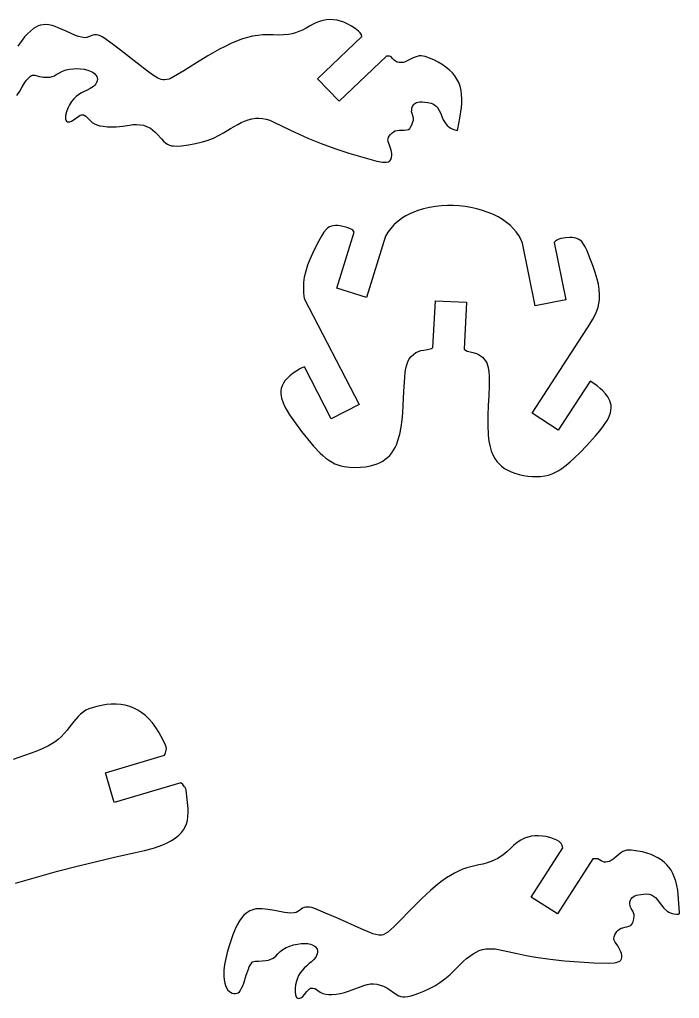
# Model space of a CAD drawing. Extents: x -40.2 to -8.1, y -2.1 to 47.3.
# Drawn here: x -19.49 to -8.07, y -1.51 to 15.45 of the extents above; entities that cross this region are included whole.
import ezdxf

# ---------------------------------------------------------------- set-up
doc = ezdxf.new("R2010")
doc.units = 0

msp = doc.modelspace()

# ---------------------------------------------------------------- linework, layer by layer
at = {"layer": '5'}
for p, q in [((-14.176279, 15.441743), (-14.239316, 15.429989)), ((-14.115529, 15.445797), (-14.176279, 15.441743)), ((-14.05469, 15.443419), (-14.115529, 15.445797)), ((-13.994441, 15.434636), (-14.05469, 15.443419)), ((-13.935456, 15.419544), (-13.994441, 15.434636)), ((-19.249676, 15.291134), (-19.304673, 15.24626)), ((-19.211671, 15.315981), (-19.249676, 15.291134)), ((-19.170637, 15.335423), (-19.211671, 15.315981)), ((-19.127339, 15.349099), (-19.170637, 15.335423)), ((-19.082582, 15.356753), (-19.127339, 15.349099)), ((-19.0372, 15.358244), (-19.082582, 15.356753)), ((-18.982517, 15.352043), (-19.0372, 15.358244)), ((-18.928597, 15.341032), (-18.982517, 15.352043)), ((-18.875862, 15.325298), (-18.928597, 15.341032)), ((-18.824724, 15.304963), (-18.875862, 15.325298)), ((-18.683073, 15.242316), (-18.824724, 15.304963)), ((-14.593403, 15.264387), (-14.655611, 15.236773)), ((-14.532857, 15.295477), (-14.593403, 15.264387)), ((-14.474166, 15.329942), (-14.532857, 15.295477)), ((-14.418962, 15.362566), (-14.474166, 15.329942)), ((-14.361122, 15.39025), (-14.418962, 15.362566)), ((-14.301087, 15.412781), (-14.361122, 15.39025)), ((-14.239316, 15.429989), (-14.301087, 15.412781)), ((-13.878392, 15.398312), (-13.935456, 15.419544)), ((-13.810306, 15.368686), (-13.878392, 15.398312)), ((-13.744951, 15.333443), (-13.810306, 15.368686)), ((-13.682788, 15.292834), (-13.744951, 15.333443)), ((-13.624257, 15.247145), (-13.682788, 15.292834)), ((-19.404198, 15.14516), (-19.448202, 15.089465)), ((-19.35627, 15.197517), (-19.404198, 15.14516)), ((-19.304673, 15.24626), (-19.35627, 15.197517)), ((-18.52495, 15.171509), (-18.683073, 15.242316)), ((-18.473868, 15.152316), (-18.52495, 15.171509)), ((-18.42093, 15.139073), (-18.473868, 15.152316)), ((-18.366828, 15.131951), (-18.42093, 15.139073)), ((-18.330427, 15.135354), (-18.366828, 15.131951)), ((-18.295563, 15.146359), (-18.330427, 15.135354)), ((-18.224298, 15.173375), (-18.295563, 15.146359)), ((-18.192867, 15.180462), (-18.224298, 15.173375)), ((-18.160662, 15.181431), (-18.192867, 15.180462)), ((-18.128862, 15.176246), (-18.160662, 15.181431)), ((-18.09526, 15.164746), (-18.128862, 15.176246)), ((-18.063292, 15.149274), (-18.09526, 15.164746)), ((-18.033427, 15.130054), (-18.063292, 15.149274)), ((-17.887931, 15.024861), (-18.033427, 15.130054)), ((-15.633464, 15.109648), (-15.735705, 15.07139)), ((-15.546483, 15.136334), (-15.633464, 15.109648)), ((-15.457933, 15.157231), (-15.546483, 15.136334)), ((-15.368199, 15.172248), (-15.457933, 15.157231)), ((-15.27991, 15.180688), (-15.368199, 15.172248)), ((-15.191256, 15.183239), (-15.27991, 15.180688)), ((-15.102628, 15.179891), (-15.191256, 15.183239)), ((-15.014004, 15.176526), (-15.102628, 15.179891)), ((-14.925351, 15.179025), (-15.014004, 15.176526)), ((-14.837057, 15.187379), (-14.925351, 15.179025)), ((-14.775276, 15.198795), (-14.837057, 15.187379)), ((-14.714654, 15.215297), (-14.775276, 15.198795)), ((-14.655611, 15.236773), (-14.714654, 15.215297)), ((-14.332074, 14.421458), (-13.56689, 15.151152)), ((-13.595256, 15.215432), (-13.624257, 15.247145)), ((-13.575458, 15.183259), (-13.595256, 15.215432)), ((-13.56689, 15.151152), (-13.575458, 15.183259)), ((-13.575458, 15.183259), (-13.575458, 15.183259)), ((-19.448202, 15.089465), (-19.522745, 14.985586)), ((-17.744867, 14.916384), (-17.887931, 15.024861)), ((-16.031361, 14.930995), (-16.231936, 14.816599)), ((-15.934835, 14.981982), (-16.031361, 14.930995)), ((-15.836223, 15.028809), (-15.934835, 14.981982)), ((-15.735705, 15.07139), (-15.836223, 15.028809)), ((-17.456307, 14.692827), (-17.744867, 14.916384)), ((-16.231936, 14.816599), (-16.429258, 14.696677)), ((-13.138356, 14.81195), (-13.958575, 14.029807)), ((-13.115738, 14.81299), (-13.138356, 14.81195)), ((-13.086152, 14.8118), (-13.115738, 14.81299)), ((-13.070213, 14.80712), (-13.086152, 14.8118)), ((-13.056566, 14.797648), (-13.070213, 14.80712)), ((-13.03373, 14.769317), (-13.056566, 14.797648)), ((-13.008175, 14.743411), (-13.03373, 14.769317)), ((-12.676946, 14.781003), (-12.74488, 14.745888)), ((-12.644272, 14.796849), (-12.676946, 14.781003)), ((-12.609906, 14.808578), (-12.644272, 14.796849)), ((-12.574362, 14.816016), (-12.609906, 14.808578)), ((-12.539723, 14.817827), (-12.574362, 14.816016)), ((-12.505236, 14.81411), (-12.539723, 14.817827)), ((-12.471779, 14.804959), (-12.505236, 14.81411)), ((-12.394713, 14.778251), (-12.471779, 14.804959)), ((-12.319702, 14.746224), (-12.394713, 14.778251)), ((-18.68725, 14.573159), (-18.626112, 14.586535)), ((-18.626112, 14.586535), (-18.563732, 14.593789)), ((-18.563732, 14.593789), (-18.500993, 14.596572)), ((-18.500993, 14.596572), (-18.438216, 14.594871)), ((-18.438216, 14.594871), (-18.373907, 14.586624)), ((-18.373907, 14.586624), (-18.310991, 14.570964)), ((-17.277084, 14.553954), (-17.456307, 14.692827)), ((-16.429258, 14.696677), (-16.647832, 14.558294)), ((-12.982282, 14.722611), (-13.008175, 14.743411)), ((-12.953001, 14.706935), (-12.982282, 14.722611)), ((-12.918448, 14.700389), (-12.953001, 14.706935)), ((-12.883289, 14.699615), (-12.918448, 14.700389)), ((-12.848482, 14.704635), (-12.883289, 14.699615)), ((-12.814974, 14.71531), (-12.848482, 14.704635)), ((-12.74488, 14.745888), (-12.814974, 14.71531)), ((-12.247113, 14.709033), (-12.319702, 14.746224)), ((-12.1773, 14.666861), (-12.247113, 14.709033)), ((-12.110604, 14.619914), (-12.1773, 14.666861)), ((-12.047352, 14.56842), (-12.110604, 14.619914)), ((-19.369718, 14.395435), (-19.337525, 14.433193)), ((-19.337525, 14.433193), (-19.301337, 14.46714)), ((-19.301337, 14.46714), (-19.283906, 14.477166)), ((-19.283906, 14.477166), (-19.264625, 14.482879)), ((-19.264625, 14.482879), (-19.244546, 14.483968)), ((-19.244546, 14.483968), (-19.224761, 14.480376)), ((-19.224761, 14.480376), (-19.186764, 14.469534)), ((-19.186764, 14.469534), (-19.148185, 14.460992)), ((-19.148185, 14.460992), (-19.075392, 14.450108)), ((-19.075392, 14.450108), (-19.001909, 14.445916)), ((-19.001909, 14.445916), (-18.963176, 14.449189)), ((-18.963176, 14.449189), (-18.925344, 14.458118)), ((-18.925344, 14.458118), (-18.889235, 14.47251)), ((-18.889235, 14.47251), (-18.855633, 14.492051)), ((-18.855633, 14.492051), (-18.802797, 14.525593)), ((-18.802797, 14.525593), (-18.746413, 14.552753)), ((-18.746413, 14.552753), (-18.68725, 14.573159)), ((-18.310991, 14.570964), (-18.25032, 14.548104)), ((-18.25032, 14.548104), (-18.219691, 14.530792)), ((-18.219691, 14.530792), (-18.192256, 14.508766)), ((-18.192256, 14.508766), (-18.168733, 14.482604)), ((-18.168733, 14.482604), (-18.15583, 14.460336)), ((-18.15583, 14.460336), (-18.147791, 14.435888)), ((-18.147791, 14.435888), (-18.144962, 14.410308)), ((-17.189303, 14.489418), (-17.277084, 14.553954)), ((-17.097861, 14.430185), (-17.189303, 14.489418)), ((-17.070928, 14.416249), (-17.097861, 14.430185)), ((-17.042248, 14.406399), (-17.070928, 14.416249)), ((-16.866407, 14.431574), (-16.90339, 14.415649)), ((-16.755644, 14.492389), (-16.866407, 14.431574)), ((-16.647832, 14.558294), (-16.755644, 14.492389)), ((-13.958575, 14.029807), (-14.332074, 14.421458)), ((-11.99934, 14.521837), (-12.047352, 14.56842)), ((-11.956783, 14.470221), (-11.99934, 14.521837)), ((-11.920207, 14.414208), (-11.956783, 14.470221)), ((-19.488726, 14.207532), (-19.444188, 14.281596)), ((-19.444188, 14.281596), (-19.397517, 14.354335)), ((-19.397517, 14.354335), (-19.369718, 14.395435)), ((-18.266815, 14.253179), (-18.323378, 14.221788)), ((-18.212524, 14.288354), (-18.266815, 14.253179)), ((-18.190678, 14.308221), (-18.212524, 14.288354)), ((-18.172258, 14.3313), (-18.190678, 14.308221)), ((-18.157731, 14.357008), (-18.172258, 14.3313)), ((-18.147465, 14.384694), (-18.157731, 14.357008)), ((-18.144962, 14.410308), (-18.147465, 14.384694)), ((-17.012437, 14.400845), (-17.042248, 14.406399)), ((-16.982134, 14.399709), (-17.012437, 14.400845)), ((-16.942211, 14.404959), (-16.982134, 14.399709)), ((-16.90339, 14.415649), (-16.942211, 14.404959)), ((-11.890061, 14.354489), (-11.920207, 14.414208)), ((-11.866716, 14.291797), (-11.890061, 14.354489)), ((-11.849995, 14.219255), (-11.866716, 14.291797)), ((-19.537293, 14.132036), (-19.488726, 14.207532)), ((-18.513465, 14.110729), (-18.551378, 14.074992)), ((-18.472339, 14.142717), (-18.513465, 14.110729)), ((-18.428369, 14.170667), (-18.472339, 14.142717)), ((-18.381951, 14.194328), (-18.428369, 14.170667)), ((-18.323378, 14.221788), (-18.381951, 14.194328)), ((-11.839136, 14.145608), (-11.849995, 14.219255)), ((-11.83421, 14.071328), (-11.839136, 14.145608)), ((-18.658376, 13.91005), (-18.680422, 13.848015)), ((-18.629239, 13.969087), (-18.658376, 13.91005)), ((-18.59341, 14.02432), (-18.629239, 13.969087)), ((-18.551378, 14.074992), (-18.59341, 14.02432)), ((-12.704348, 13.877683), (-12.699371, 13.910326)), ((-12.699371, 13.910326), (-12.687846, 13.941269)), ((-12.687846, 13.941269), (-12.670257, 13.969213)), ((-12.670257, 13.969213), (-12.647341, 13.992987)), ((-12.647341, 13.992987), (-12.620749, 14.006375)), ((-12.620749, 14.006375), (-12.592244, 14.014968)), ((-12.592244, 14.014968), (-12.562684, 14.018506)), ((-12.562684, 14.018506), (-12.520319, 14.018122)), ((-12.520319, 14.018122), (-12.478027, 14.015607)), ((-12.478027, 14.015607), (-12.422535, 14.00872)), ((-12.422535, 14.00872), (-12.367938, 13.996646)), ((-12.367938, 13.996646), (-12.337023, 13.984186)), ((-12.337023, 13.984186), (-12.308195, 13.967457)), ((-12.308195, 13.967457), (-12.282039, 13.946798)), ((-12.282039, 13.946798), (-12.259087, 13.922629)), ((-12.259087, 13.922629), (-12.228349, 13.873126)), ((-11.870226, 13.737801), (-11.842243, 13.922777)), ((-11.842243, 13.922777), (-11.835248, 13.996892)), ((-11.835248, 13.996892), (-11.83421, 14.071328)), ((-18.695076, 13.78383), (-18.698114, 13.734714)), ((-18.680422, 13.848015), (-18.695076, 13.78383)), ((-18.564941, 13.701916), (-18.468242, 13.773752)), ((-18.468242, 13.773752), (-18.445111, 13.787099)), ((-18.445111, 13.787099), (-18.419893, 13.795887)), ((-18.419893, 13.795887), (-18.403309, 13.797441)), ((-18.403309, 13.797441), (-18.386854, 13.794858)), ((-18.386854, 13.794858), (-18.371543, 13.788299)), ((-18.371543, 13.788299), (-18.342236, 13.769622)), ((-18.342236, 13.769622), (-18.316747, 13.745998)), ((-18.316747, 13.745998), (-18.265355, 13.689484)), ((-15.40935, 13.737293), (-15.347309, 13.739376)), ((-15.347309, 13.739376), (-15.285487, 13.733776)), ((-12.704681, 13.848649), (-12.704348, 13.877683)), ((-12.69834, 13.820315), (-12.704681, 13.848649)), ((-12.677442, 13.762947), (-12.69834, 13.820315)), ((-12.673577, 13.732478), (-12.677442, 13.762947)), ((-12.228349, 13.873126), (-12.202079, 13.821115)), ((-12.202079, 13.821115), (-12.180477, 13.766998)), ((-12.180477, 13.766998), (-12.15661, 13.711576)), ((-11.903808, 13.553758), (-11.870226, 13.737801)), ((-18.698114, 13.734714), (-18.69544, 13.717088)), ((-18.69544, 13.717088), (-18.689022, 13.700454)), ((-18.689022, 13.700454), (-18.679165, 13.685598)), ((-18.679165, 13.685598), (-18.661504, 13.676284)), ((-18.661504, 13.676284), (-18.641848, 13.672772)), ((-18.641848, 13.672772), (-18.622053, 13.675395)), ((-18.622053, 13.675395), (-18.592637, 13.686802)), ((-18.592637, 13.686802), (-18.564941, 13.701916)), ((-18.265355, 13.689484), (-18.23255, 13.661223)), ((-18.23255, 13.661223), (-18.195776, 13.638364)), ((-18.195776, 13.638364), (-18.155915, 13.621455)), ((-18.155915, 13.621455), (-18.101651, 13.607331)), ((-18.101651, 13.607331), (-18.046475, 13.597343)), ((-18.046475, 13.597343), (-17.970471, 13.589365)), ((-17.970471, 13.589365), (-17.894099, 13.586621)), ((-17.894099, 13.586621), (-17.817719, 13.589125)), ((-17.817719, 13.589125), (-17.702978, 13.599923)), ((-17.702978, 13.599923), (-17.588963, 13.61674)), ((-17.588963, 13.61674), (-17.528844, 13.625513)), ((-17.528844, 13.625513), (-17.468139, 13.628021)), ((-17.468139, 13.628021), (-17.407501, 13.624237)), ((-17.407501, 13.624237), (-17.347579, 13.614202)), ((-17.347579, 13.614202), (-17.305673, 13.601142)), ((-17.305673, 13.601142), (-17.265351, 13.583798)), ((-17.265351, 13.583798), (-17.227049, 13.562358)), ((-15.837381, 13.559216), (-15.714675, 13.630748)), ((-15.714675, 13.630748), (-15.656558, 13.66173)), ((-15.656558, 13.66173), (-15.59629, 13.688287)), ((-15.59629, 13.688287), (-15.534208, 13.710271)), ((-15.534208, 13.710271), (-15.470657, 13.727557)), ((-15.470657, 13.727557), (-15.40935, 13.737293)), ((-15.285487, 13.733776), (-15.221912, 13.720359)), ((-15.221912, 13.720359), (-15.159984, 13.70069)), ((-15.159984, 13.70069), (-15.100317, 13.674965)), ((-15.100317, 13.674965), (-14.802241, 13.528436)), ((-12.738975, 13.55933), (-12.722592, 13.580589)), ((-12.722592, 13.580589), (-12.699052, 13.624858)), ((-12.699052, 13.624858), (-12.68135, 13.671768)), ((-12.68135, 13.671768), (-12.674892, 13.701794)), ((-12.674892, 13.701794), (-12.673577, 13.732478)), ((-12.15661, 13.711576), (-12.126221, 13.659444)), ((-12.126221, 13.659444), (-12.089754, 13.611366)), ((-12.089754, 13.611366), (-12.060731, 13.585333)), ((-12.060731, 13.585333), (-12.02847, 13.56344)), ((-17.227049, 13.562358), (-17.183914, 13.531874)), ((-17.183914, 13.531874), (-17.143801, 13.497511)), ((-17.143801, 13.497511), (-17.107055, 13.459569)), ((-17.107055, 13.459569), (-17.037041, 13.380444)), ((-16.136241, 13.393064), (-16.045858, 13.436109)), ((-16.045858, 13.436109), (-15.958693, 13.485345)), ((-15.958693, 13.485345), (-15.837381, 13.559216)), ((-14.802241, 13.528436), (-14.654345, 13.457872)), ((-14.654345, 13.457872), (-14.504164, 13.392314)), ((-13.113446, 13.381945), (-13.105846, 13.405888)), ((-13.105846, 13.405888), (-13.092541, 13.427194)), ((-13.092541, 13.427194), (-13.070483, 13.454977)), ((-13.070483, 13.454977), (-13.04549, 13.480152)), ((-13.04549, 13.480152), (-13.019257, 13.500807)), ((-13.019257, 13.500807), (-12.989482, 13.515915)), ((-12.989482, 13.515915), (-12.956137, 13.525131)), ((-12.956137, 13.525131), (-12.92194, 13.530364)), ((-12.92194, 13.530364), (-12.887366, 13.531543)), ((-12.887366, 13.531543), (-12.836291, 13.531204)), ((-12.836291, 13.531204), (-12.78525, 13.533068)), ((-12.78525, 13.533068), (-12.76036, 13.543112)), ((-12.76036, 13.543112), (-12.738975, 13.55933)), ((-12.02847, 13.56344), (-11.993559, 13.546084)), ((-11.993559, 13.546084), (-11.95663, 13.533581)), ((-11.95663, 13.533581), (-11.918355, 13.526158)), ((-11.918355, 13.526158), (-11.911375, 13.528255)), ((-11.911375, 13.528255), (-11.908276, 13.534852)), ((-11.908276, 13.534852), (-11.903808, 13.553758)), ((-17.037041, 13.380444), (-16.999852, 13.341233)), ((-16.999852, 13.341233), (-16.959287, 13.305526)), ((-16.959287, 13.305526), (-16.928686, 13.286195)), ((-16.928686, 13.286195), (-16.89571, 13.271272)), ((-16.89571, 13.271272), (-16.86099, 13.261044)), ((-16.86099, 13.261044), (-16.82519, 13.255706)), ((-16.82519, 13.255706), (-16.758058, 13.254842)), ((-16.758058, 13.254842), (-16.691092, 13.25964)), ((-16.691092, 13.25964), (-16.567853, 13.275084)), ((-16.567853, 13.275084), (-16.445661, 13.297346)), ((-16.445661, 13.297346), (-16.324893, 13.326357)), ((-16.324893, 13.326357), (-16.229404, 13.356421)), ((-16.229404, 13.356421), (-16.136241, 13.393064)), ((-14.504164, 13.392314), (-14.2693, 13.299087)), ((-14.2693, 13.299087), (-14.031841, 13.212684)), ((-13.114866, 13.356865), (-13.113446, 13.381945)), ((-13.110017, 13.332218), (-13.114866, 13.356865)), ((-13.075376, 13.237241), (-13.110017, 13.332218)), ((-13.059599, 13.183302), (-13.075376, 13.237241)), ((-14.031841, 13.212684), (-13.791984, 13.133178)), ((-13.791984, 13.133178), (-13.54993, 13.060636)), ((-13.54993, 13.060636), (-13.305881, 12.995117)), ((-13.04904, 13.128103), (-13.059599, 13.183302)), ((-13.05208, 13.054317), (-13.047303, 13.091076)), ((-13.047303, 13.091076), (-13.04904, 13.128103)), ((-13.305881, 12.995117), (-13.206468, 12.976046)), ((-13.206468, 12.976046), (-13.173202, 12.973195)), ((-13.173202, 12.973195), (-13.139857, 12.974896)), ((-13.139857, 12.974896), (-13.107054, 12.981117)), ((-13.107054, 12.981117), (-13.089508, 12.990042)), ((-13.089508, 12.990042), (-13.074609, 13.002907)), ((-13.074609, 13.002907), (-13.063221, 13.018964)), ((-13.063221, 13.018964), (-13.05208, 13.054317)), ((-12.190461, 12.219055), (-12.293615, 12.207212)), ((-12.086789, 12.224805), (-12.190461, 12.219055)), ((-11.983953, 12.224305), (-12.086789, 12.224805)), ((-11.881287, 12.218369), (-11.983953, 12.224305)), ((-11.779079, 12.207015), (-11.881287, 12.218369)), ((-12.805812, 12.044272), (-12.862129, 12.010617)), ((-12.737681, 12.078466), (-12.805812, 12.044272)), ((-12.667811, 12.108949), (-12.737681, 12.078466)), ((-12.596404, 12.135632), (-12.667811, 12.108949)), ((-12.496939, 12.165427), (-12.596404, 12.135632)), ((-12.395893, 12.189315), (-12.496939, 12.165427)), ((-12.293615, 12.207212), (-12.395893, 12.189315)), ((-11.677613, 12.190273), (-11.779079, 12.207015)), ((-11.577175, 12.168192), (-11.677613, 12.190273)), ((-11.477878, 12.13992), (-11.577175, 12.168192)), ((-11.380461, 12.105727), (-11.477878, 12.13992)), ((-11.285277, 12.065736), (-11.380461, 12.105727)), ((-11.207444, 12.025901), (-11.285277, 12.065736)), ((-14.061976, 11.872642), (-14.094465, 11.864667)), ((-14.022574, 11.875963), (-14.061976, 11.872642)), ((-13.983034, 11.875652), (-14.022574, 11.875963)), ((-13.943689, 11.87171), (-13.983034, 11.875652)), ((-13.015219, 11.88742), (-13.067757, 11.827193)), ((-12.967086, 11.932001), (-13.015219, 11.88742)), ((-12.915974, 11.973133), (-12.967086, 11.932001)), ((-12.862129, 12.010617), (-12.915974, 11.973133)), ((-11.132606, 11.98069), (-11.207444, 12.025901)), ((-11.061133, 11.930326), (-11.132606, 11.98069)), ((-10.99338, 11.87506), (-11.061133, 11.930326)), ((-10.941013, 11.822838), (-10.99338, 11.87506)), ((-14.258967, 11.706322), (-14.317975, 11.598651)), ((-14.222707, 11.762418), (-14.258967, 11.706322)), ((-14.180263, 11.813993), (-14.222707, 11.762418)), ((-14.154248, 11.835026), (-14.180263, 11.813993)), ((-14.125443, 11.852039), (-14.154248, 11.835026)), ((-14.094465, 11.864667), (-14.125443, 11.852039)), ((-14.0009, 10.793665), (-13.700558, 11.760383)), ((-13.893056, 11.862433), (-13.943689, 11.87171)), ((-13.842965, 11.850575), (-13.893056, 11.862433)), ((-13.791148, 11.832653), (-13.842965, 11.850575)), ((-13.742241, 11.807865), (-13.791148, 11.832653)), ((-13.725627, 11.79457), (-13.742241, 11.807865)), ((-13.711589, 11.77858), (-13.725627, 11.79457)), ((-13.700558, 11.760383), (-13.711589, 11.77858)), ((-13.114394, 11.762289), (-13.154715, 11.693284)), ((-13.067757, 11.827193), (-13.114394, 11.762289)), ((-10.893631, 11.766056), (-10.941013, 11.822838)), ((-10.851629, 11.705185), (-10.893631, 11.766056)), ((-10.815357, 11.640736), (-10.851629, 11.705185)), ((-14.317975, 11.598651), (-14.395544, 11.446656)), ((-13.154715, 11.693284), (-13.484029, 10.633129)), ((-10.785119, 11.573245), (-10.815357, 11.640736)), ((-10.564608, 10.485237), (-10.785119, 11.573245)), ((-10.223219, 11.601747), (-10.235255, 11.584838)), ((-10.235255, 11.584838), (-10.034178, 10.592719)), ((-10.192727, 11.624871), (-10.223219, 11.601747)), ((-10.158427, 11.64184), (-10.192727, 11.624871)), ((-10.121545, 11.652049), (-10.158427, 11.64184)), ((-10.044337, 11.665588), (-10.121545, 11.652049)), ((-9.966209, 11.67195), (-10.044337, 11.665588)), ((-9.926103, 11.670524), (-9.966209, 11.67195)), ((-9.886462, 11.664272), (-9.926103, 11.670524)), ((-9.847864, 11.653286), (-9.886462, 11.664272)), ((-9.810872, 11.637726), (-9.847864, 11.653286)), ((-9.784376, 11.619812), (-9.810872, 11.637726)), ((-9.760667, 11.598346), (-9.784376, 11.619812)), ((-9.740216, 11.573754), (-9.760667, 11.598346)), ((-9.701303, 11.506711), (-9.740216, 11.573754)), ((-14.395544, 11.446656), (-14.466113, 11.291287)), ((-9.668265, 11.436587), (-9.701303, 11.506711)), ((-9.612396, 11.29942), (-9.668265, 11.436587)), ((-14.466113, 11.291287), (-14.505366, 11.191031)), ((-9.568302, 11.183056), (-9.612396, 11.29942)), ((-14.538006, 11.088431), (-14.563895, 10.983923)), ((-14.505366, 11.191031), (-14.538006, 11.088431)), ((-9.528295, 11.065223), (-9.568302, 11.183056)), ((-9.492426, 10.946066), (-9.528295, 11.065223)), ((-14.574789, 10.891226), (-14.578164, 10.797952)), ((-14.563895, 10.983923), (-14.574789, 10.891226)), ((-9.471517, 10.859274), (-9.492426, 10.946066)), ((-9.45793, 10.771039), (-9.471517, 10.859274)), ((-14.578164, 10.797952), (-14.574, 10.704709)), ((-14.574, 10.704709), (-14.562324, 10.612108)), ((-13.484029, 10.633129), (-14.0009, 10.793665)), ((-9.451759, 10.681978), (-9.45793, 10.771039)), ((-14.562324, 10.612108), (-13.615525, 8.778124)), ((-12.335656, 9.761966), (-12.294506, 10.57429)), ((-12.294506, 10.57429), (-11.75397, 10.546908)), ((-11.75397, 10.546908), (-11.79512, 9.734583)), ((-10.034178, 10.592719), (-10.564608, 10.485237)), ((-9.476931, 10.462431), (-9.461907, 10.527006)), ((-9.461907, 10.527006), (-9.453047, 10.592712)), ((-9.453047, 10.592712), (-9.451759, 10.681978)), ((-9.524877, 10.338962), (-9.497983, 10.399562)), ((-9.497983, 10.399562), (-9.476931, 10.462431)), ((-9.618114, 10.167714), (-9.569678, 10.252349)), ((-9.569678, 10.252349), (-9.524877, 10.338962)), ((-10.621244, 8.62644), (-9.670096, 10.085211)), ((-9.670096, 10.085211), (-9.618114, 10.167714)), ((-12.674085, 9.644652), (-12.630544, 9.675154)), ((-12.630544, 9.675154), (-12.587892, 9.695688)), ((-12.587892, 9.695688), (-12.542954, 9.710567)), ((-12.542954, 9.710567), (-12.496476, 9.719545)), ((-12.496476, 9.719545), (-12.42897, 9.729964)), ((-12.42897, 9.729964), (-12.362408, 9.745302)), ((-12.362408, 9.745302), (-12.348423, 9.752656)), ((-12.348423, 9.752656), (-12.335656, 9.761966)), ((-12.335656, 9.761966), (-12.335656, 9.761966)), ((-11.79512, 9.734583), (-11.770437, 9.716349)), ((-11.770437, 9.716349), (-11.742776, 9.70306)), ((-11.742776, 9.70306), (-11.713115, 9.695188)), ((-11.713115, 9.695188), (-11.647328, 9.679022)), ((-11.647328, 9.679022), (-11.582795, 9.658407)), ((-12.790104, 9.463104), (-12.770925, 9.516064)), ((-12.770925, 9.516064), (-12.745648, 9.5664)), ((-12.745648, 9.5664), (-12.712727, 9.608142)), ((-12.712727, 9.608142), (-12.674085, 9.644652)), ((-11.582795, 9.658407), (-11.546327, 9.641119)), ((-11.546327, 9.641119), (-11.512199, 9.619575)), ((-11.512199, 9.619575), (-11.480906, 9.594087)), ((-11.480906, 9.594087), (-11.452902, 9.565025)), ((-11.452902, 9.565025), (-11.427254, 9.532189)), ((-11.427254, 9.532189), (-11.406035, 9.496332)), ((-14.692195, 9.361247), (-14.753186, 9.319236)), ((-14.628236, 9.398584), (-14.692195, 9.361247)), ((-14.561666, 9.431037), (-14.628236, 9.398584)), ((-14.096414, 8.529823), (-14.561666, 9.431037)), ((-12.823102, 9.250109), (-12.814333, 9.329351)), ((-12.814333, 9.329351), (-12.802917, 9.408255)), ((-12.802917, 9.408255), (-12.790104, 9.463104)), ((-11.406035, 9.496332), (-11.389597, 9.458046)), ((-11.389597, 9.458046), (-11.378213, 9.417966)), ((-11.378213, 9.417966), (-11.367703, 9.344738)), ((-11.367703, 9.344738), (-11.363028, 9.270908)), ((-14.897848, 9.185344), (-14.925418, 9.144362)), ((-14.864918, 9.222157), (-14.897848, 9.185344)), ((-14.810867, 9.272786), (-14.864918, 9.222157)), ((-14.753186, 9.319236), (-14.810867, 9.272786)), ((-12.840412, 9.003891), (-12.823102, 9.250109)), ((-11.363028, 9.270908), (-11.363839, 9.099822)), ((-9.613966, 9.180397), (-10.167892, 8.330812)), ((-9.553894, 9.142694), (-9.613966, 9.180397)), ((-14.968815, 9.010841), (-14.970021, 8.968175)), ((-14.962498, 9.053053), (-14.968815, 9.010841)), ((-14.947104, 9.099985), (-14.962498, 9.053053)), ((-14.925418, 9.144362), (-14.947104, 9.099985)), ((-12.851776, 8.757326), (-12.840412, 9.003891)), ((-11.363839, 9.099822), (-11.369228, 8.92882)), ((-9.496382, 9.101191), (-9.553894, 9.142694)), ((-9.44167, 9.05606), (-9.496382, 9.101191)), ((-9.393959, 9.01101), (-9.44167, 9.05606)), ((-9.350234, 8.96208), (-9.393959, 9.01101)), ((-14.970021, 8.968175), (-14.966098, 8.925673)), ((-14.966098, 8.925673), (-14.957103, 8.883949)), ((-14.957103, 8.883949), (-14.9308, 8.808244)), ((-11.369228, 8.92882), (-11.379193, 8.758022)), ((-9.31081, 8.909624), (-9.350234, 8.96208)), ((-9.289993, 8.875781), (-9.31081, 8.909624)), ((-9.273198, 8.839774), (-9.289993, 8.875781)), ((-9.260647, 8.802076), (-9.273198, 8.839774)), ((-14.9308, 8.808244), (-14.898609, 8.734849)), ((-14.898609, 8.734849), (-14.860729, 8.664222)), ((-14.860729, 8.664222), (-14.817396, 8.596803)), ((-13.615525, 8.778124), (-14.096414, 8.529823)), ((-12.858708, 8.633302), (-12.851776, 8.757326)), ((-11.379193, 8.758022), (-11.387538, 8.587144)), ((-9.264971, 8.631338), (-9.255397, 8.674663)), ((-9.252505, 8.763187), (-9.260647, 8.802076)), ((-9.255397, 8.674663), (-9.25122, 8.718836)), ((-9.25122, 8.718836), (-9.252505, 8.763187)), ((-14.817396, 8.596803), (-14.715201, 8.451715)), ((-12.888279, 8.386689), (-12.870883, 8.509683)), ((-12.870883, 8.509683), (-12.858708, 8.633302)), ((-11.387538, 8.587144), (-11.388057, 8.416063)), ((-10.167892, 8.330812), (-10.621244, 8.62644)), ((-9.381291, 8.407098), (-9.321155, 8.499489)), ((-9.321155, 8.499489), (-9.298861, 8.541861)), ((-9.298861, 8.541861), (-9.280092, 8.585909)), ((-9.280092, 8.585909), (-9.264971, 8.631338)), ((-14.715201, 8.451715), (-14.608835, 8.309657)), ((-12.910865, 8.264542), (-12.888279, 8.386689)), ((-11.388057, 8.416063), (-11.380747, 8.245137)), ((-9.519877, 8.23579), (-9.447637, 8.31906)), ((-9.447637, 8.31906), (-9.381291, 8.407098)), ((-14.608835, 8.309657), (-14.507961, 8.179752)), ((-14.507961, 8.179752), (-14.401029, 8.054787)), ((-12.969311, 8.079729), (-12.936682, 8.171059)), ((-12.936682, 8.171059), (-12.910865, 8.264542)), ((-11.380747, 8.245137), (-11.367558, 8.142985)), ((-11.367558, 8.142985), (-11.347184, 8.042019)), ((-9.680378, 8.059991), (-9.519877, 8.23579)), ((-14.401029, 8.054787), (-14.288279, 7.935045)), ((-13.050361, 7.93741), (-13.019485, 7.982581)), ((-13.019485, 7.982581), (-12.992408, 8.030127)), ((-12.992408, 8.030127), (-12.969311, 8.079729)), ((-11.347184, 8.042019), (-11.326181, 7.971728)), ((-11.326181, 7.971728), (-11.298453, 7.903808)), ((-9.783786, 7.952133), (-9.680378, 8.059991)), ((-14.288279, 7.935045), (-14.240684, 7.890066)), ((-14.240684, 7.890066), (-14.190146, 7.848423)), ((-14.190146, 7.848423), (-14.136898, 7.810306)), ((-14.136898, 7.810306), (-14.081184, 7.775893)), ((-13.205017, 7.7976), (-13.162174, 7.826501)), ((-13.162174, 7.826501), (-13.12201, 7.859022)), ((-13.12201, 7.859022), (-13.08483, 7.894916)), ((-13.08483, 7.894916), (-13.050361, 7.93741)), ((-11.298453, 7.903808), (-11.264261, 7.838902)), ((-11.264261, 7.838902), (-11.230225, 7.791071)), ((-9.959455, 7.784363), (-9.890458, 7.847501)), ((-9.890458, 7.847501), (-9.783786, 7.952133)), ((-14.081184, 7.775893), (-14.031986, 7.750702)), ((-14.031986, 7.750702), (-13.980821, 7.729792)), ((-13.980821, 7.729792), (-13.928061, 7.713317)), ((-13.928061, 7.713317), (-13.874089, 7.701394)), ((-13.874089, 7.701394), (-13.78249, 7.690341)), ((-13.78249, 7.690341), (-13.690318, 7.686212)), ((-13.690318, 7.686212), (-13.598097, 7.68903)), ((-13.598097, 7.68903), (-13.50635, 7.69878)), ((-13.50635, 7.69878), (-13.415597, 7.715407)), ((-13.415597, 7.715407), (-13.3591, 7.730324)), ((-13.3591, 7.730324), (-13.30387, 7.749403)), ((-13.30387, 7.749403), (-13.250213, 7.772539)), ((-13.250213, 7.772539), (-13.205017, 7.7976)), ((-11.230225, 7.791071), (-11.19135, 7.747083)), ((-11.19135, 7.747083), (-11.148068, 7.707423)), ((-11.148068, 7.707423), (-11.095218, 7.669684)), ((-11.095218, 7.669684), (-11.03926, 7.636729)), ((-11.03926, 7.636729), (-10.980625, 7.608813)), ((-10.216053, 7.601344), (-10.159586, 7.632392)), ((-10.159586, 7.632392), (-10.1061, 7.668333)), ((-10.1061, 7.668333), (-10.03139, 7.724595)), ((-10.03139, 7.724595), (-9.959455, 7.784363)), ((-10.980625, 7.608813), (-10.919766, 7.58615)), ((-10.919766, 7.58615), (-10.844648, 7.565373)), ((-10.844648, 7.565373), (-10.768464, 7.548924)), ((-10.768464, 7.548924), (-10.691465, 7.536859)), ((-10.691465, 7.536859), (-10.618447, 7.528641)), ((-10.618447, 7.528641), (-10.545003, 7.526391)), ((-10.545003, 7.526391), (-10.471619, 7.530123)), ((-10.471619, 7.530123), (-10.398782, 7.539814)), ((-10.398782, 7.539814), (-10.336126, 7.554872)), ((-10.336126, 7.554872), (-10.275056, 7.575436)), ((-10.275056, 7.575436), (-10.216053, 7.601344)), ((-18.070875, 3.563205), (-18.15372, 3.545207)), ((-17.98723, 3.577012), (-18.070875, 3.563205)), ((-17.904635, 3.584954), (-17.98723, 3.577012)), ((-17.821664, 3.585925), (-17.904635, 3.584954)), ((-17.738906, 3.579916), (-17.821664, 3.585925)), ((-17.661175, 3.565474), (-17.738906, 3.579916)), ((-17.585216, 3.543543), (-17.661175, 3.565474)), ((-18.437183, 3.412535), (-18.47868, 3.372148)), ((-18.391568, 3.448207), (-18.437183, 3.412535)), ((-18.342369, 3.478745), (-18.391568, 3.448207)), ((-18.290161, 3.503795), (-18.342369, 3.478745)), ((-18.235553, 3.523061), (-18.290161, 3.503795)), ((-18.15372, 3.545207), (-18.235553, 3.523061)), ((-17.511748, 3.514331), (-17.585216, 3.543543)), ((-17.441469, 3.478116), (-17.511748, 3.514331)), ((-17.375042, 3.43524), (-17.441469, 3.478116)), ((-17.313099, 3.38611), (-17.375042, 3.43524)), ((-18.551845, 3.285488), (-18.620846, 3.195479)), ((-18.47868, 3.372148), (-18.551845, 3.285488)), ((-17.256225, 3.33119), (-17.313099, 3.38611)), ((-17.192509, 3.258871), (-17.256225, 3.33119)), ((-17.134003, 3.182274), (-17.192509, 3.258871)), ((-18.71859, 3.075207), (-18.771766, 3.018809)), ((-18.668243, 3.134144), (-18.71859, 3.075207)), ((-18.620846, 3.195479), (-18.668243, 3.134144)), ((-17.080995, 3.101775), (-17.134003, 3.182274)), ((-17.038269, 3.027035), (-17.080995, 3.101775)), ((-18.932567, 2.895663), (-18.991369, 2.862277)), ((-18.876191, 2.933), (-18.932567, 2.895663)), ((-18.822507, 2.974113), (-18.876191, 2.933)), ((-18.771766, 3.018809), (-18.822507, 2.974113)), ((-16.998817, 2.950515), (-17.038269, 3.027035)), ((-16.962713, 2.87236), (-16.998817, 2.950515)), ((-19.210972, 2.764441), (-19.406892, 2.693536)), ((-19.099934, 2.810583), (-19.210972, 2.764441)), ((-18.991369, 2.862277), (-19.099934, 2.810583)), ((-16.982533, 2.701786), (-16.963999, 2.743257)), ((-16.963999, 2.743257), (-16.95202, 2.787073)), ((-16.953395, 2.844851), (-16.962713, 2.87236)), ((-16.949781, 2.816032), (-16.953395, 2.844851)), ((-16.95202, 2.787073), (-16.949781, 2.816032)), ((-19.406892, 2.693536), (-19.604015, 2.626049)), ((-18.006263, 2.39738), (-16.982533, 2.701786)), ((-17.851982, 1.878639), (-18.006263, 2.39738)), ((-16.699122, 2.221424), (-17.851982, 1.878639)), ((-16.668031, 2.190608), (-16.699122, 2.221424)), ((-16.699122, 2.221424), (-16.699122, 2.221424)), ((-16.639376, 2.157513), (-16.668031, 2.190608)), ((-16.625375, 2.137922), (-16.639376, 2.157513)), ((-16.614461, 2.116458), (-16.625375, 2.137922)), ((-16.60688, 2.093602), (-16.614461, 2.116458)), ((-16.588313, 1.935461), (-16.60688, 2.093602)), ((-16.57533, 1.776764), (-16.588313, 1.935461)), ((-16.577124, 1.637901), (-16.573447, 1.707297)), ((-16.573447, 1.707297), (-16.57533, 1.776764)), ((-16.601622, 1.512618), (-16.586336, 1.569022)), ((-16.586336, 1.569022), (-16.577124, 1.637901)), ((-16.726721, 1.321478), (-16.688222, 1.361279)), ((-16.688222, 1.361279), (-16.652982, 1.407896)), ((-16.652982, 1.407896), (-16.623958, 1.458617)), ((-16.623958, 1.458617), (-16.601622, 1.512618)), ((-16.934707, 1.182759), (-16.859525, 1.222274)), ((-16.859525, 1.222274), (-16.812649, 1.251751)), ((-16.812649, 1.251751), (-16.768286, 1.28489)), ((-16.768286, 1.28489), (-16.726721, 1.321478)), ((-10.815303, 1.226848), (-10.877967, 1.186865)), ((-10.749016, 1.260485), (-10.815303, 1.226848)), ((-10.690982, 1.281572), (-10.749016, 1.260485)), ((-10.630975, 1.296124), (-10.690982, 1.281572)), ((-10.569728, 1.303963), (-10.630975, 1.296124)), ((-10.50799, 1.304994), (-10.569728, 1.303963)), ((-10.442325, 1.300116), (-10.50799, 1.304994)), ((-10.377274, 1.289912), (-10.442325, 1.300116)), ((-10.313269, 1.27445), (-10.377274, 1.289912)), ((-10.250734, 1.253832), (-10.313269, 1.27445)), ((-10.190084, 1.228195), (-10.250734, 1.253832)), ((-10.150298, 1.202795), (-10.190084, 1.228195)), ((-10.118555, 1.172675), (-10.150298, 1.202795)), ((-17.484384, 1.01178), (-17.327505, 1.048543)), ((-17.327505, 1.048543), (-17.171954, 1.090571)), ((-17.171954, 1.090571), (-17.091172, 1.116802)), ((-17.091172, 1.116802), (-17.012005, 1.147564)), ((-17.012005, 1.147564), (-16.934707, 1.182759)), ((-11.056238, 1.026619), (-11.126601, 0.968479)), ((-10.990042, 1.089461), (-11.056238, 1.026619)), ((-10.936402, 1.140921), (-10.990042, 1.089461)), ((-10.877967, 1.186865), (-10.936402, 1.140921)), ((-10.63577, 0.240932), (-10.088626, 1.096758)), ((-10.097212, 1.137456), (-10.118555, 1.172675)), ((-10.088626, 1.096758), (-10.097212, 1.137456)), ((-9.051663, 1.029563), (-9.083904, 1.00809)), ((-9.01649, 1.045792), (-9.051663, 1.029563)), ((-8.979076, 1.054061), (-9.01649, 1.045792)), ((-8.940908, 1.057444), (-8.979076, 1.054061)), ((-8.902623, 1.055885), (-8.940908, 1.057444)), ((-8.788755, 1.04027), (-8.902623, 1.055885)), ((-8.711425, 1.024004), (-8.788755, 1.04027)), ((-8.635172, 1.00327), (-8.711425, 1.024004)), ((-18.496811, 0.777513), (-18.160504, 0.860596)), ((-18.160504, 0.860596), (-17.823003, 0.938691)), ((-17.823003, 0.938691), (-17.484384, 1.01178)), ((-11.330637, 0.856535), (-11.399798, 0.832811)), ((-11.26316, 0.884693), (-11.330637, 0.856535)), ((-11.215655, 0.909297), (-11.26316, 0.884693)), ((-11.170056, 0.937275), (-11.215655, 0.909297)), ((-11.126601, 0.968479), (-11.170056, 0.937275)), ((-9.570226, 0.90289), (-10.179759, -0.050589)), ((-9.481309, 0.905794), (-9.570226, 0.90289)), ((-9.455103, 0.885835), (-9.481309, 0.905794)), ((-9.426905, 0.868805), (-9.455103, 0.885835)), ((-9.400553, 0.856051), (-9.426905, 0.868805)), ((-9.37226, 0.848532), (-9.400553, 0.856051)), ((-9.343053, 0.846519), (-9.37226, 0.848532)), ((-9.313995, 0.850088), (-9.343053, 0.846519)), ((-9.286144, 0.859108), (-9.313995, 0.850088)), ((-9.249894, 0.876209), (-9.286144, 0.859108)), ((-9.216016, 0.89763), (-9.249894, 0.876209)), ((-9.185024, 0.923046), (-9.216016, 0.89763)), ((-9.083904, 1.00809), (-9.185024, 0.923046)), ((-8.560252, 0.97814), (-8.635172, 1.00327)), ((-8.499361, 0.95206), (-8.560252, 0.97814)), ((-8.440736, 0.921223), (-8.499361, 0.95206)), ((-8.384748, 0.885825), (-8.440736, 0.921223)), ((-8.331749, 0.846088), (-8.384748, 0.885825)), ((-19.197314, 0.589031), (-18.831851, 0.68946)), ((-18.831851, 0.68946), (-18.496811, 0.777513)), ((-11.893794, 0.692252), (-11.96489, 0.656983)), ((-11.82084, 0.723498), (-11.893794, 0.692252)), ((-11.751989, 0.74873), (-11.82084, 0.723498)), ((-11.68142, 0.768661), (-11.751989, 0.74873)), ((-11.542, 0.79905), (-11.68142, 0.768661)), ((-11.470351, 0.813623), (-11.542, 0.79905)), ((-11.399798, 0.832811), (-11.470351, 0.813623)), ((-8.28738, 0.803445), (-8.331749, 0.846088)), ((-8.247538, 0.756544), (-8.28738, 0.803445)), ((-8.21263, 0.705863), (-8.247538, 0.756544)), ((-8.183013, 0.651919), (-8.21263, 0.705863)), ((-19.561184, 0.482978), (-19.197314, 0.589031)), ((-12.100629, 0.574829), (-12.197232, 0.505823)), ((-12.033907, 0.617801), (-12.100629, 0.574829)), ((-11.96489, 0.656983), (-12.033907, 0.617801)), ((-8.158988, 0.595264), (-8.183013, 0.651919)), ((-8.134048, 0.519803), (-8.158988, 0.595264)), ((-8.114305, 0.44282), (-8.134048, 0.519803)), ((-12.380418, 0.354862), (-12.529965, 0.216509)), ((-12.290561, 0.432449), (-12.380418, 0.354862)), ((-12.197232, 0.505823), (-12.290561, 0.432449)), ((-8.09985, 0.364671), (-8.114305, 0.44282)), ((-8.090751, 0.285718), (-8.09985, 0.364671)), ((-12.529965, 0.216509), (-12.674828, 0.073257)), ((-10.179759, -0.050589), (-10.63577, 0.240932)), ((-10.63577, 0.240932), (-10.63577, 0.240932)), ((-8.925544, 0.161727), (-8.918982, 0.186823)), ((-8.918982, 0.186823), (-8.907849, 0.210252)), ((-8.907849, 0.210252), (-8.892535, 0.23119)), ((-8.892535, 0.23119), (-8.869047, 0.248833)), ((-8.869047, 0.248833), (-8.843161, 0.262721)), ((-8.843161, 0.262721), (-8.815472, 0.272537)), ((-8.815472, 0.272537), (-8.73841, 0.288079)), ((-8.73841, 0.288079), (-8.690901, 0.294341)), ((-8.690901, 0.294341), (-8.642994, 0.295406)), ((-8.642994, 0.295406), (-8.595254, 0.291261)), ((-8.595254, 0.291261), (-8.554232, 0.278586)), ((-8.554232, 0.278586), (-8.516107, 0.258839)), ((-8.516107, 0.258839), (-8.482087, 0.232644)), ((-8.482087, 0.232644), (-8.453252, 0.200833)), ((-8.453252, 0.200833), (-8.379594, 0.102353)), ((-8.070738, -0.023827), (-8.090751, 0.285718)), ((-15.506306, 0.00449), (-15.54302, -0.017659)), ((-15.455298, 0.023432), (-15.506306, 0.00449)), ((-15.402289, 0.035707), (-15.455298, 0.023432)), ((-15.348147, 0.041113), (-15.402289, 0.035707)), ((-15.293757, 0.039563), (-15.348147, 0.041113)), ((-15.187057, 0.026095), (-15.293757, 0.039563)), ((-15.081207, 0.00706), (-15.187057, 0.026095)), ((-14.908352, -0.025538), (-15.081207, 0.00706)), ((-14.645504, 0.009743), (-14.675941, -0.009796)), ((-14.616386, 0.031197), (-14.645504, 0.009743)), ((-14.591918, 0.047257), (-14.616386, 0.031197)), ((-14.565233, 0.059276), (-14.591918, 0.047257)), ((-14.536991, 0.066957), (-14.565233, 0.059276)), ((-14.507894, 0.070109), (-14.536991, 0.066957)), ((-14.470873, 0.067511), (-14.507894, 0.070109)), ((-14.434503, 0.060123), (-14.470873, 0.067511)), ((-14.399402, 0.048071), (-14.434503, 0.060123)), ((-14.193902, -0.036366), (-14.399402, 0.048071)), ((-12.674828, 0.073257), (-12.965114, -0.225394)), ((-8.927413, 0.126939), (-8.925544, 0.161727)), ((-8.924068, 0.092263), (-8.927413, 0.126939)), ((-8.917549, 0.068299), (-8.924068, 0.092263)), ((-8.906288, 0.046164), (-8.917549, 0.068299)), ((-8.874846, 0.000064), (-8.906288, 0.046164)), ((-8.862516, -0.028278), (-8.874846, 0.000064)), ((-8.379594, 0.102353), (-8.337525, 0.051206)), ((-8.337525, 0.051206), (-8.28981, 0.005282)), ((-8.28981, 0.005282), (-8.252297, -0.019634)), ((-15.636282, -0.105545), (-15.681729, -0.171065)), ((-15.608378, -0.07299), (-15.636282, -0.105545)), ((-15.577173, -0.043584), (-15.608378, -0.07299)), ((-15.54302, -0.017659), (-15.577173, -0.043584)), ((-14.851035, -0.03332), (-14.908352, -0.025538)), ((-14.793232, -0.03547), (-14.851035, -0.03332)), ((-14.735496, -0.031967), (-14.793232, -0.03547)), ((-14.70464, -0.023779), (-14.735496, -0.031967)), ((-14.675941, -0.009796), (-14.70464, -0.023779)), ((-13.990249, -0.125165), (-14.193902, -0.036366)), ((-13.581096, -0.307357), (-13.990249, -0.125165)), ((-8.867798, -0.178537), (-8.858543, -0.134244)), ((-8.855448, -0.058368), (-8.862516, -0.028278)), ((-8.858543, -0.134244), (-8.85387, -0.089236)), ((-8.85387, -0.089236), (-8.855448, -0.058368)), ((-8.252297, -0.019634), (-8.211363, -0.038405)), ((-8.211363, -0.038405), (-8.168005, -0.050575)), ((-8.168005, -0.050575), (-8.123281, -0.055846)), ((-8.123281, -0.055846), (-8.078282, -0.05409)), ((-8.078282, -0.05409), (-8.071736, -0.050037)), ((-8.071736, -0.050037), (-8.070167, -0.042499)), ((-8.070167, -0.042499), (-8.070738, -0.023827)), ((-15.757098, -0.311479), (-15.799101, -0.413655)), ((-15.722078, -0.239842), (-15.757098, -0.311479)), ((-15.681729, -0.171065), (-15.722078, -0.239842)), ((-13.427134, -0.373951), (-13.581096, -0.307357)), ((-13.06519, -0.32215), (-13.118884, -0.366473)), ((-13.013886, -0.275081), (-13.06519, -0.32215)), ((-12.965114, -0.225394), (-13.013886, -0.275081)), ((-9.152345, -0.353106), (-9.130948, -0.331322)), ((-9.130948, -0.331322), (-9.106557, -0.312952)), ((-9.106557, -0.312952), (-9.079711, -0.298402)), ((-9.079711, -0.298402), (-9.051005, -0.287993)), ((-9.051005, -0.287993), (-9.016594, -0.277881)), ((-9.016594, -0.277881), (-8.981454, -0.2707)), ((-8.981454, -0.2707), (-8.945835, -0.262024)), ((-8.945835, -0.262024), (-8.911902, -0.248147)), ((-8.911902, -0.248147), (-8.891857, -0.22863)), ((-8.891857, -0.22863), (-8.876884, -0.204998)), ((-8.876884, -0.204998), (-8.867798, -0.178537)), ((-15.799101, -0.413655), (-15.837025, -0.517414)), ((-13.377137, -0.393079), (-13.427134, -0.373951)), ((-13.325692, -0.407876), (-13.377137, -0.393079)), ((-13.273172, -0.418233), (-13.325692, -0.407876)), ((-13.247086, -0.419602), (-13.273172, -0.418233)), ((-13.221139, -0.41659), (-13.247086, -0.419602)), ((-13.196061, -0.40928), (-13.221139, -0.41659)), ((-13.15598, -0.390567), (-13.196061, -0.40928)), ((-13.118884, -0.366473), (-13.15598, -0.390567)), ((-9.204648, -0.468842), (-9.200471, -0.444985)), ((-9.20307, -0.49301), (-9.204648, -0.468842)), ((-9.195825, -0.516121), (-9.20307, -0.49301)), ((-9.200471, -0.444985), (-9.187799, -0.412671)), ((-9.187799, -0.412671), (-9.171694, -0.381923)), ((-9.171694, -0.381923), (-9.152345, -0.353106)), ((-15.869361, -0.618424), (-15.898056, -0.720529)), ((-15.837025, -0.517414), (-15.869361, -0.618424)), ((-14.978415, -0.700663), (-14.933764, -0.666906)), ((-14.933764, -0.666906), (-14.874347, -0.63423)), ((-14.874347, -0.63423), (-14.812139, -0.607241)), ((-14.812139, -0.607241), (-14.747686, -0.586173)), ((-14.747686, -0.586173), (-14.681547, -0.571211)), ((-14.681547, -0.571211), (-14.614301, -0.562485)), ((-14.614301, -0.562485), (-14.546535, -0.560071)), ((-14.546535, -0.560071), (-14.501473, -0.563693)), ((-14.501473, -0.563693), (-14.456993, -0.571762)), ((-14.456993, -0.571762), (-14.424505, -0.583371)), ((-14.424505, -0.583371), (-14.394381, -0.600188)), ((-14.394381, -0.600188), (-14.36745, -0.62175)), ((-14.36745, -0.62175), (-14.352238, -0.641029)), ((-14.352238, -0.641029), (-14.341123, -0.662926)), ((-14.341123, -0.662926), (-14.334539, -0.686585)), ((-11.536045, -0.686423), (-11.48005, -0.668599)), ((-11.48005, -0.668599), (-11.422463, -0.656903)), ((-11.422463, -0.656903), (-11.367787, -0.652155)), ((-11.367787, -0.652155), (-11.312905, -0.652261)), ((-11.312905, -0.652261), (-11.258247, -0.65722)), ((-11.258247, -0.65722), (-11.204242, -0.666993)), ((-11.204242, -0.666993), (-10.881095, -0.738108)), ((-9.183323, -0.536865), (-9.195825, -0.516121)), ((-9.138071, -0.602782), (-9.183323, -0.536865)), ((-9.098381, -0.672189), (-9.138071, -0.602782)), ((-9.083848, -0.704147), (-9.098381, -0.672189)), ((-15.923074, -0.823596), (-15.941797, -0.924723)), ((-15.898056, -0.720529), (-15.923074, -0.823596)), ((-15.185058, -0.848563), (-15.142186, -0.833924)), ((-15.142186, -0.833924), (-15.101347, -0.81432)), ((-15.101347, -0.81432), (-15.057946, -0.779222)), ((-15.057946, -0.779222), (-15.018431, -0.739802)), ((-15.018431, -0.739802), (-14.978415, -0.700663)), ((-14.398534, -0.840906), (-14.435868, -0.8781)), ((-14.364819, -0.800404), (-14.398534, -0.840906)), ((-14.349114, -0.77259), (-14.364819, -0.800404)), ((-14.33832, -0.742528), (-14.349114, -0.77259)), ((-14.332746, -0.711077), (-14.33832, -0.742528)), ((-14.334539, -0.686585), (-14.332746, -0.711077)), ((-11.806247, -0.870487), (-11.754123, -0.823059)), ((-11.754123, -0.823059), (-11.698847, -0.779346)), ((-11.698847, -0.779346), (-11.640684, -0.739556)), ((-11.640684, -0.739556), (-11.589798, -0.710167)), ((-11.589798, -0.710167), (-11.536045, -0.686423)), ((-10.881095, -0.738108), (-10.720038, -0.771571)), ((-10.720038, -0.771571), (-10.557948, -0.799614)), ((-10.557948, -0.799614), (-10.307642, -0.834247)), ((-10.307642, -0.834247), (-10.05644, -0.861637)), ((-9.08572, -0.850451), (-9.073441, -0.830289)), ((-9.073704, -0.737756), (-9.083848, -0.704147)), ((-9.068132, -0.772418), (-9.073704, -0.737756)), ((-9.073441, -0.830289), (-9.067229, -0.807513)), ((-9.067229, -0.807513), (-9.068132, -0.772418)), ((-15.941797, -0.924723), (-15.952767, -1.026982)), ((-15.56812, -1.113263), (-15.53126, -1.005438)), ((-15.53126, -1.005438), (-15.515342, -0.967692)), ((-15.515342, -0.967692), (-15.495889, -0.93164)), ((-15.495889, -0.93164), (-15.473077, -0.897614)), ((-15.473077, -0.897614), (-15.457015, -0.882445)), ((-15.457015, -0.882445), (-15.437475, -0.872136)), ((-15.437475, -0.872136), (-15.415887, -0.867443)), ((-15.415887, -0.867443), (-15.357371, -0.868043)), ((-15.357371, -0.868043), (-15.293205, -0.865086)), ((-15.293205, -0.865086), (-15.229359, -0.858031)), ((-15.229359, -0.858031), (-15.185058, -0.848563)), ((-14.5631, -0.987057), (-14.602415, -1.028939)), ((-14.521064, -0.947906), (-14.5631, -0.987057)), ((-14.476497, -0.911663), (-14.521064, -0.947906)), ((-14.435868, -0.8781), (-14.476497, -0.911663)), ((-11.969524, -1.032593), (-11.888581, -0.950839)), ((-11.888581, -0.950839), (-11.806247, -0.870487)), ((-10.05644, -0.861637), (-9.804552, -0.881763)), ((-9.804552, -0.881763), (-9.552188, -0.894606)), ((-9.552188, -0.894606), (-9.299559, -0.900156)), ((-9.299559, -0.900156), (-9.201332, -0.895484)), ((-9.201332, -0.895484), (-9.167391, -0.890211)), ((-9.167391, -0.890211), (-9.134453, -0.880465)), ((-9.134453, -0.880465), (-9.103106, -0.86642)), ((-9.103106, -0.86642), (-9.08572, -0.850451)), ((-15.952767, -1.026982), (-15.955921, -1.129779)), ((-15.955921, -1.129779), (-15.951075, -1.189869)), ((-15.610366, -1.247001), (-15.56812, -1.113263)), ((-14.682751, -1.164989), (-14.700165, -1.214874)), ((-14.660503, -1.117063), (-14.682751, -1.164989)), ((-14.633637, -1.071566), (-14.660503, -1.117063)), ((-14.602415, -1.028939), (-14.633637, -1.071566)), ((-12.214303, -1.23735), (-12.128119, -1.174715)), ((-12.128119, -1.174715), (-12.046399, -1.106357)), ((-12.046399, -1.106357), (-11.969524, -1.032593)), ((-15.951075, -1.189869), (-15.940892, -1.249287)), ((-15.940892, -1.249287), (-15.927676, -1.29164)), ((-15.927676, -1.29164), (-15.908684, -1.331736)), ((-15.908684, -1.331736), (-15.884288, -1.368794)), ((-15.670737, -1.380739), (-15.647084, -1.33781)), ((-15.647084, -1.33781), (-15.626917, -1.293137)), ((-15.626917, -1.293137), (-15.610366, -1.247001)), ((-14.721443, -1.338182), (-14.7228, -1.400809)), ((-14.713873, -1.275998), (-14.721443, -1.338182)), ((-14.700165, -1.214874), (-14.713873, -1.275998)), ((-14.496273, -1.36986), (-14.470633, -1.347205)), ((-14.470633, -1.347205), (-14.452769, -1.338311)), ((-14.452769, -1.338311), (-14.433266, -1.33409)), ((-14.433266, -1.33409), (-14.413324, -1.334801)), ((-14.413324, -1.334801), (-14.382833, -1.344312)), ((-14.382833, -1.344312), (-14.353987, -1.358025)), ((-13.733242, -1.365867), (-13.529882, -1.287129)), ((-13.529882, -1.287129), (-13.475605, -1.271728)), ((-13.475605, -1.271728), (-13.419835, -1.263187)), ((-13.419835, -1.263187), (-13.363436, -1.261639)), ((-13.363436, -1.261639), (-13.307282, -1.267107)), ((-13.307282, -1.267107), (-13.247688, -1.281763)), ((-13.247688, -1.281763), (-13.190208, -1.303263)), ((-13.190208, -1.303263), (-13.135625, -1.331314)), ((-13.135625, -1.331314), (-13.084682, -1.365534)), ((-12.495553, -1.388152), (-12.398448, -1.344317)), ((-12.398448, -1.344317), (-12.304552, -1.293972)), ((-12.304552, -1.293972), (-12.214303, -1.23735)), ((-15.884288, -1.368794), (-15.862976, -1.390418)), ((-15.862976, -1.390418), (-15.838102, -1.407827)), ((-15.838102, -1.407827), (-15.810487, -1.420444)), ((-15.810487, -1.420444), (-15.781044, -1.427854)), ((-15.781044, -1.427854), (-15.755706, -1.429682)), ((-15.755706, -1.429682), (-15.730651, -1.425489)), ((-15.730651, -1.425489), (-15.707289, -1.41551)), ((-15.707289, -1.41551), (-15.686936, -1.400309)), ((-15.686936, -1.400309), (-15.670737, -1.380739)), ((-14.7228, -1.400809), (-14.716416, -1.452433)), ((-14.716416, -1.452433), (-14.710507, -1.471173)), ((-14.710507, -1.471173), (-14.701363, -1.488566)), ((-14.701363, -1.488566), (-14.689274, -1.504057)), ((-14.689274, -1.504057), (-14.673662, -1.511339)), ((-14.673662, -1.511339), (-14.656625, -1.513886)), ((-14.656625, -1.513886), (-14.639567, -1.511485)), ((-14.639567, -1.511485), (-14.623894, -1.504337)), ((-14.623894, -1.504337), (-14.58916, -1.478544)), ((-14.58916, -1.478544), (-14.559265, -1.447271)), ((-14.559265, -1.447271), (-14.518725, -1.395677)), ((-14.518725, -1.395677), (-14.496273, -1.36986)), ((-14.353987, -1.358025), (-14.327361, -1.375665)), ((-14.327361, -1.375665), (-14.285684, -1.40355)), ((-14.285684, -1.40355), (-14.241398, -1.427072)), ((-14.241398, -1.427072), (-14.191639, -1.440527)), ((-14.191639, -1.440527), (-14.140545, -1.447338)), ((-14.140545, -1.447338), (-14.089, -1.447388)), ((-14.089, -1.447388), (-14.012462, -1.439598)), ((-14.012462, -1.439598), (-13.936602, -1.426795)), ((-13.936602, -1.426795), (-13.867592, -1.410727)), ((-13.867592, -1.410727), (-13.799718, -1.390391)), ((-13.799718, -1.390391), (-13.733242, -1.365867)), ((-13.084682, -1.365534), (-13.020833, -1.40994)), ((-13.020833, -1.40994), (-12.954909, -1.451202)), ((-12.954909, -1.451202), (-12.924755, -1.46722)), ((-12.924755, -1.46722), (-12.892642, -1.478817)), ((-12.892642, -1.478817), (-12.859212, -1.485761)), ((-12.859212, -1.485761), (-12.825136, -1.487914)), ((-12.825136, -1.487914), (-12.769153, -1.481819)), ((-12.769153, -1.481819), (-12.714043, -1.470234)), ((-12.714043, -1.470234), (-12.660345, -1.45327)), ((-12.660345, -1.45327), (-12.577527, -1.421779)), ((-12.577527, -1.421779), (-12.495553, -1.388152))]:
    msp.add_line(p, q, dxfattribs=at)

doc.saveas('drawing.dxf')
